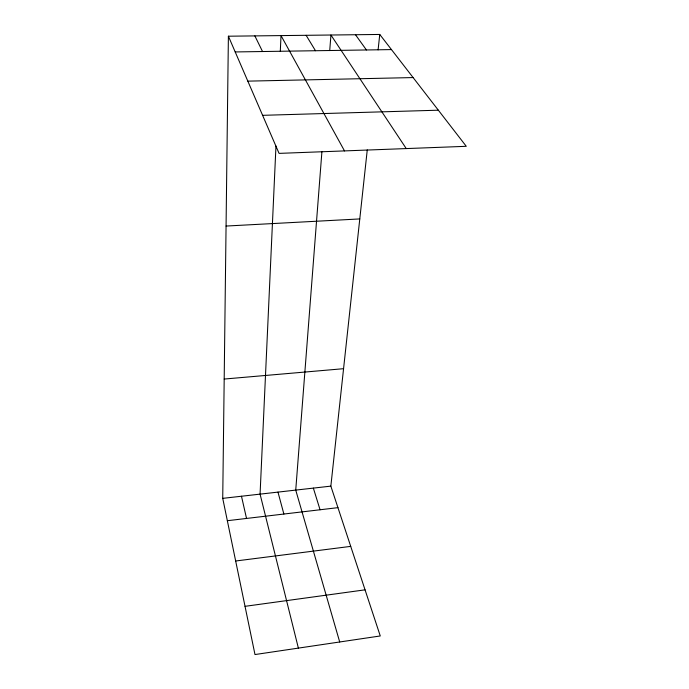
<?xml version="1.0" encoding="UTF-8"?>
<svg xmlns="http://www.w3.org/2000/svg" width="689" height="689" viewBox="0 0 689 689"><rect width="100%" height="100%" fill="white"/><g stroke="black" fill="none" stroke-linecap="round" stroke-linejoin="round"><path stroke-width="1.03" d="M367.263 149.901L330.849 486.133L380.268 635.964L254.99 654.55L222.728 498.354L228.395 36.207L379.76 34.45L466.272 146.309L279.062 153.38L228.395 36.207M275.97 146.025L260.072 494.134L298.38 648.116M280.294 51.339L281.017 35.595L344.509 150.908M321.918 151.614L295.736 490.103L339.703 641.984M329.73 50.59L330.935 35.018L406.243 148.574M378.097 49.866L379.76 34.45M245.026 606.329L365.049 589.836M235.664 561.001L350.718 546.377M227.344 520.712L337.946 507.655M222.728 498.354L330.849 486.133M224.183 379.053L343.57 368.693M226.061 226.052L359.787 218.93M262.604 115.33L438.35 110.197M247.825 81.138L413.116 77.573M235.199 51.942L391.473 49.591M355.481 34.734L366.427 49.961M306.114 35.303L315.484 50.736M254.861 35.897L262.543 51.529M313.357 488.113L320.066 509.765M277.977 492.11L283.877 514.037M241.477 496.235L246.533 518.447"/></g></svg>
